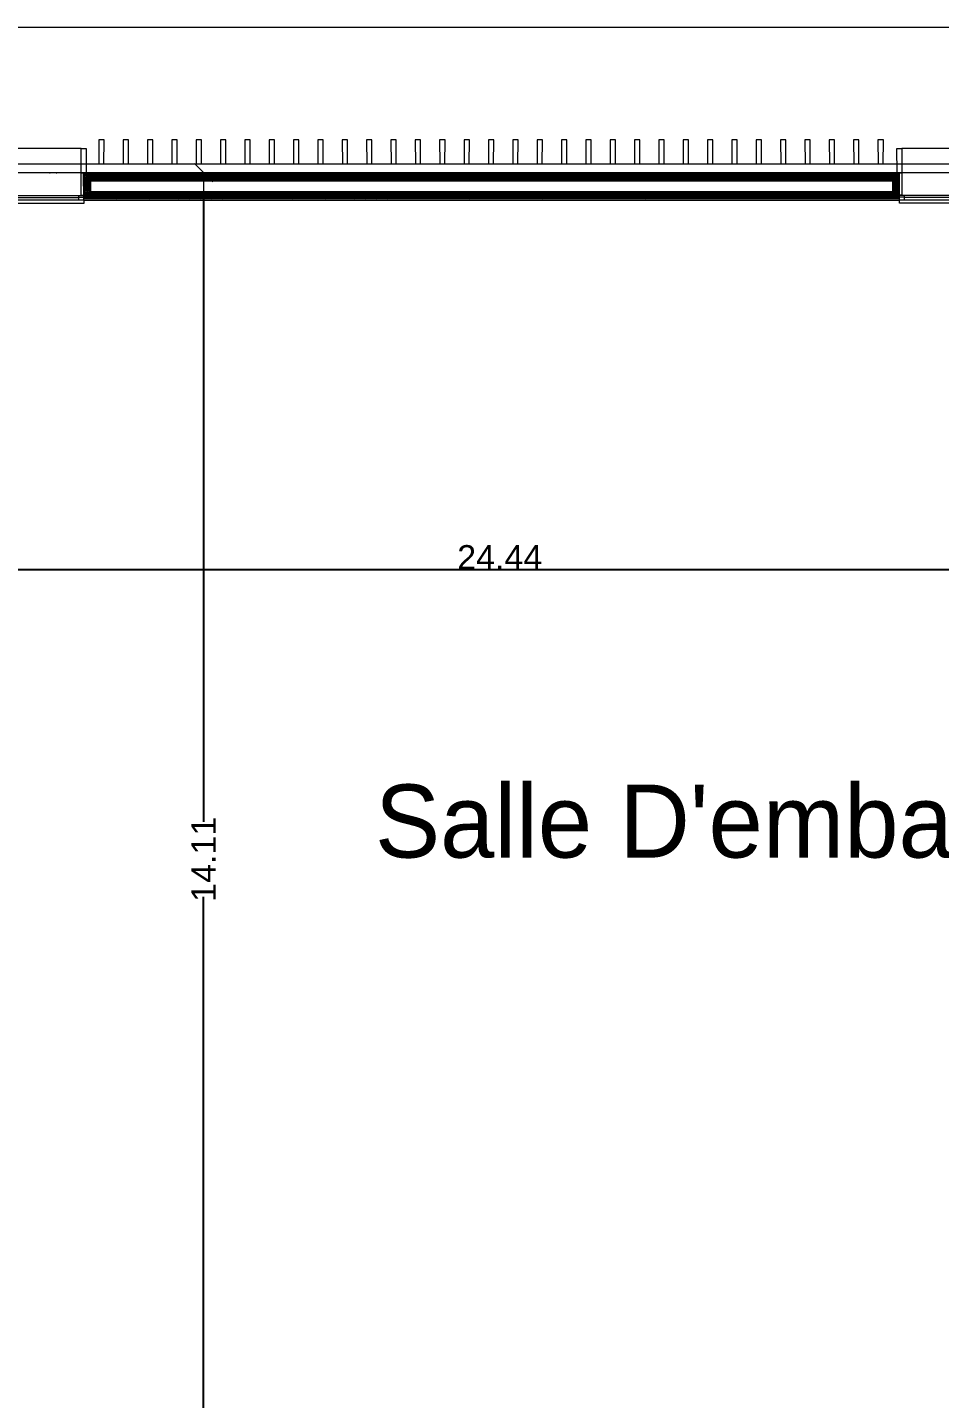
# Model space of a CAD drawing. Header units: millimetres. Extents: x -284281 to 1648660, y -821378 to -151356.
# Drawn here: x -199593 to -190229, y -185983 to -171904 of the extents above; entities that cross this region are included whole.
import ezdxf

# ---------------------------------------------------------------- set-up
doc = ezdxf.new("R2010")
doc.units = ezdxf.units.MM
doc.header["$MEASUREMENT"] = 0
doc.set_wipeout_variables(frame=1)
doc.linetypes.add('Traits', pattern=[282.222223, 141.111112, -141.111112])
doc.linetypes.add('Wipeout_Contour', pattern=[1000, 0, -1000])
doc.layers.get('Defpoints').update_dxf_attribs({"color": 250})
for name, color, linetype in [('Cotations - 1_100', 7, 'Continuous'), ('Fenêtres ARCHICAD', 7, 'Continuous'), ('Hachure', 7, 'Continuous'), ('Nouveau_0', 7, 'Continuous'), ('Sols_ Dalles', 7, 'Continuous'), ('Structure - Murs extérieurs', 7, 'Continuous')]:
    doc.layers.add(name, color=color, linetype=linetype)
doc.styles.add('STYLE_GENERE_1', font='AGENCYR.TTF')
doc.styles.add('STYLE_GENERE_2', font='arial.ttf')
doc.dimstyles.new('STYLE_GENERE__1', dxfattribs={"dimtxt": 250, "dimasz": 190, "dimexe": 0.18, "dimexo": 0.0625, "dimgap": 0, "dimtad": 1, "dimtih": 1, "dimtoh": 1, "dimlfac": 0.001, "dimzin": 0, "dimdsep": 46, "dimtxsty": 'STYLE_GENERE_2', "dimblk": 'ARROWHEAD_6', "dimblk1": 'ARROWHEAD_6', "dimblk2": 'ARROWHEAD_6', "dimcen": 0.09, "dimse1": 1, "dimse2": 1, "dimclrd": 7, "dimclre": 7, "dimclrt": 7, "dimazin": 0, "dimtfac": 1, "dimtdec": 4, "dimtmove": 0, "dimatfit": 3, "dimfxl": 1, "dimtolj": 1, "dimtzin": 0, "dimarcsym": 0})
doc.dimstyles.new('STYLE_GENERE__4', dxfattribs={"dimtxt": 250, "dimasz": 190, "dimexe": 0.18, "dimexo": 0.0625, "dimgap": 0, "dimtad": 0, "dimlfac": 0.001, "dimzin": 0, "dimdsep": 46, "dimtxsty": 'STYLE_GENERE_2', "dimblk": 'ARROWHEAD_6', "dimblk1": 'ARROWHEAD_6', "dimblk2": 'ARROWHEAD_6', "dimcen": 0.09, "dimse1": 1, "dimse2": 1, "dimclrd": 7, "dimclre": 7, "dimclrt": 7, "dimazin": 0, "dimtfac": 1, "dimtdec": 4, "dimtmove": 0, "dimatfit": 3, "dimfxl": 1, "dimtolj": 1, "dimtzin": 0, "dimarcsym": 0})
pattern_1 = [(45, (0, 175), (-55.68466, 55.68466), [0, -52.5, 0, -78.75]), (110, (175, 175), (74.000794, 26.934086), [0, -38.5, 0, -66.5])]
pattern_2 = [(45, (0, 0), (-7.0710678, 7.0710678), [])]

# ---------------------------------------------------------------- blocks, each defined once
blk = doc.blocks.new('Fenêtre 25')
at = {"layer": 'Fenêtres ARCHICAD', "color": 7, "linetype": 'Continuous', "lineweight": 5}
for p, q in [((-800, 0), (-800, 33)), ((-800, 33), (800, 33)), ((800, 33), (800, 0)), ((-800, -30), (800, -30)), ((-800, -280), (-800, -50)), ((-800, -50), (-775, -50)), ((-775, -50), (-775, -280)), ((775, -280), (775, -50)), ((775, -50), (800, -50)), ((800, -50), (800, -280)), ((-825, -530), (-825, -280)), ((-825, -280), (-775, -280)), ((-825, -280), (-800, -280)), ((-825, -280), (-800, -280)), ((-800, -195), (-800, -265)), ((-800, -195), (-800, -265)), ((-800, -195), (-800, -265)), ((-800, -195), (-800, -265)), ((-800, -265), (-800, -280)), ((-800, -265), (-800, -280)), ((-775, -280), (-800, -280)), ((-775, -280), (-775, -530)), ((800, -280), (775, -280)), ((775, -280), (825, -280)), ((775, -530), (775, -280)), ((800, -195), (800, -265)), ((800, -195), (800, -265)), ((800, -195), (800, -265)), ((800, -195), (800, -265)), ((800, -265), (800, -280)), ((800, -265), (800, -280)), ((800, -280), (825, -280)), ((800, -280), (825, -280)), ((825, -280), (825, -530)), ((-775, -530), (-825, -530)), ((-775, -530), (775, -530)), ((825, -530), (775, -530))]:
    blk.add_line(p, q, dxfattribs=at)
at = {"layer": 'Fenêtres ARCHICAD', "color": 7, "linetype": 'Traits', "lineweight": 5}
blk.add_line((-800, 0), (800, 0), dxfattribs=at)
at = {"color": 254, "linetype": 'Wipeout_Contour', "lineweight": 0, "ltscale": 3003.33026}
blk.add_wipeout([(-750, 0), (-750, -50), (750, -50), (750, 0)], dxfattribs=at).dxf.layer = 'Fenêtres ARCHICAD'
at = {"layer": 'Fenêtres ARCHICAD', "color": 7, "linetype": 'Continuous', "lineweight": 5}
for p, q in [((-800, 0), (-750, 0)), ((-800, 0), (-800, -15)), ((-800, 0), (-800, -15)), ((-750, 0), (-750, -50)), ((-750, 0), (750, 0)), ((750, -50), (750, 0)), ((750, 0), (800, 0)), ((800, 0), (800, -15)), ((800, 0), (800, -15)), ((-800, -15), (-800, -50)), ((-800, -15), (-800, -50)), ((-750, -50), (-800, -50)), ((-800, -50), (-800, -85)), ((-800, -50), (-800, -85)), ((-800, -85), (-800, -195)), ((-800, -85), (-800, -195)), ((-800, -85), (-800, -195)), ((-800, -85), (-800, -195)), ((-750, -25), (750, -25)), ((750, -50), (-750, -50)), ((800, -50), (750, -50)), ((800, -15), (800, -50)), ((800, -15), (800, -50)), ((800, -50), (800, -85)), ((800, -50), (800, -85)), ((800, -85), (800, -195)), ((800, -85), (800, -195)), ((800, -85), (800, -195)), ((800, -85), (800, -195))]:
    blk.add_line(p, q, dxfattribs=at)
blk = doc.blocks.new('Mur_15_1', base_point=(219226, -173400))
at = {"color": 254, "linetype": 'Wipeout_Contour', "lineweight": 0, "ltscale": 1156382.080201063}
blk.add_wipeout([(227114, -173399), (227114, -173414), (235489, -173412), (235489, -173397)], dxfattribs=at)
at = {"linetype": 'Continuous', "lineweight": 5, "true_color": 0x5f5f5f}
h = blk.add_hatch(dxfattribs=at)
h.set_pattern_fill('ENDUIT_0001', color=251, style=0, pattern_type=2)
h.set_pattern_definition(pattern_1)
h.paths.add_polyline_path([(227114, -173399), (227114, -173414), (235489, -173412), (235489, -173397)])
at = {"color": 254, "linetype": 'Wipeout_Contour', "lineweight": 0, "ltscale": 1156483.378195073}
blk.add_wipeout([(227114, -173414), (227184, -173484), (235419, -173482), (235489, -173412)], dxfattribs=at)
at = {"linetype": 'Continuous', "lineweight": 5, "true_color": 0x5f5f5f}
h = blk.add_hatch(dxfattribs=at)
h.set_pattern_fill('BRIQUES_TERRE_CUITE__INT_97', color=251, style=0, pattern_type=2)
h.set_pattern_definition(pattern_2)
h.paths.add_polyline_path([(227114, -173414), (227184, -173484), (235419, -173482), (235489, -173412)])
at = {"color": 254, "linetype": 'Wipeout_Contour', "lineweight": 0, "ltscale": 1156698.748438988}
blk.add_wipeout([(227184, -173484), (227184, -173594), (235419, -173592), (235419, -173482)], dxfattribs=at)
at = {"color": 254, "linetype": 'Wipeout_Contour', "lineweight": 0, "ltscale": 1157018.442729266}
blk.add_wipeout([(235489, -173662), (227114, -173664), (227114, -173679), (235489, -173677)], dxfattribs=at)
at = {"linetype": 'Continuous', "lineweight": 5, "true_color": 0x5f5f5f}
h = blk.add_hatch(dxfattribs=at)
h.set_pattern_fill('ENDUIT_0001', color=251, style=0, pattern_type=2)
h.set_pattern_definition(pattern_1)
h.paths.add_polyline_path([(235489, -173662), (227114, -173664), (227114, -173679), (235489, -173677)])
at = {"color": 254, "linetype": 'Wipeout_Contour', "lineweight": 0, "ltscale": 1156916.34884725}
blk.add_wipeout([(235489, -173592), (227114, -173594), (227114, -173664), (235489, -173662)], dxfattribs=at)
at = {"linetype": 'Continuous', "lineweight": 5, "true_color": 0x5f5f5f}
h = blk.add_hatch(dxfattribs=at)
h.set_pattern_fill('BRIQUES_TERRE_CUITE__INT_97', color=251, style=0, pattern_type=2)
h.set_pattern_definition(pattern_2)
h.paths.add_polyline_path([(235489, -173592), (227114, -173594), (227114, -173664), (235489, -173662)])
at = {"color": 7, "linetype": 'Continuous', "lineweight": 5, "flags": 128}
blk.add_lwpolyline([(227114, -173679), (235489, -173677)], dxfattribs=at)
at = {"color": 254, "linetype": 'Wipeout_Contour', "lineweight": 0, "ltscale": 1143373.232463167}
blk.add_wipeout([(227184, -173484), (227114, -173414), (227114, -173594), (227184, -173594)], dxfattribs=at)
at = {"color": 254, "linetype": 'Wipeout_Contour', "lineweight": 0, "ltscale": 1169942.134046742}
blk.add_wipeout([(235419, -173482), (235419, -173592), (235489, -173592), (235489, -173412)], dxfattribs=at)
at = {"linetype": 'Continuous', "lineweight": 5, "true_color": 0x5f5f5f}
h = blk.add_hatch(dxfattribs=at)
h.set_pattern_fill('BRIQUES_TERRE_CUITE__INT_97', color=251, style=0, pattern_type=2)
h.set_pattern_definition(pattern_2)
h.paths.add_polyline_path([(227184, -173484), (227114, -173414), (227114, -173594), (227184, -173594)])
h = blk.add_hatch(dxfattribs=at)
h.set_pattern_fill('BRIQUES_TERRE_CUITE__INT_97', color=251, style=0, pattern_type=2)
h.set_pattern_definition(pattern_2)
h.paths.add_polyline_path([(235419, -173482), (235419, -173592), (235489, -173592), (235489, -173412)])
at = {"color": 7, "linetype": 'Continuous', "lineweight": 5}
for p, q in [((227139, -173399), (227114, -173399)), ((227114, -173414), (227114, -173399)), ((235489, -173412), (227114, -173414)), ((227114, -173484), (227114, -173414)), ((227114, -173484), (227114, -173414)), ((235489, -173397), (235464, -173397)), ((235489, -173412), (235489, -173397)), ((235489, -173482), (235489, -173412)), ((235489, -173482), (235489, -173412)), ((227114, -173594), (227114, -173484)), ((227114, -173594), (227114, -173484)), ((235419, -173482), (227184, -173484)), ((227184, -173484), (227184, -173594)), ((235419, -173482), (235419, -173592)), ((235489, -173592), (235489, -173482)), ((235489, -173592), (235489, -173482)), ((227114, -173629), (227114, -173594)), ((227114, -173664), (227114, -173629)), ((227114, -173664), (235489, -173662)), ((227114, -173679), (227114, -173664)), ((235419, -173592), (227184, -173594)), ((235489, -173627), (235489, -173592)), ((235489, -173662), (235489, -173627)), ((235489, -173677), (235489, -173662))]:
    blk.add_line(p, q, dxfattribs=at)
at = {"color": 7, "linetype": 'Continuous', "lineweight": 5, "flags": 128}
blk.add_lwpolyline([(235489, -173397), (227114, -173399)], dxfattribs=at)
at = {"layer": 'Fenêtres ARCHICAD', "color": 7, "linetype": 'Continuous', "lineweight": 5, "zscale": 1000, "rotation": 180.0105654490005}
for p in [(226314, -173679), (236289, -173677)]:
    blk.add_blockref('Fenêtre 25', p, dxfattribs=at)
blk = doc.blocks.new('Mur_172_1', base_point=(226766, -173399))
at = {"layer": 'Structure - Murs extérieurs', "color": 7, "linetype": 'Continuous', "lineweight": 5}
for p in [(226766, -173397), (226836, -173397)]:
    blk.add_point(p, dxfattribs=at)
blk = doc.blocks.new('Tôle profilée 25')
at = {"color": 7, "linetype": 'Continuous', "lineweight": 5}
for p, q in [((0, 8347.3), (0, 8176.5)), ((-250, 8177.5), (-250, 8150)), ((0, 8176.5), (-250, 8177.5)), ((-250, 8150), (-250, 8122.5)), ((-250, 8122.5), (0, 8123.5)), ((0, 8123.5), (0, 7926.5)), ((-250, 7927.5), (-250, 7900)), ((0, 7926.5), (-250, 7927.5)), ((-250, 7900), (-250, 7872.5)), ((-250, 7872.5), (0, 7873.5)), ((0, 7873.5), (0, 7676.5)), ((-250, 7677.5), (-250, 7650)), ((0, 7676.5), (-250, 7677.5)), ((-250, 7650), (-250, 7622.5)), ((-250, 7622.5), (0, 7623.5)), ((0, 7623.5), (0, 7426.5)), ((-250, 7427.5), (-250, 7400)), ((0, 7426.5), (-250, 7427.5)), ((-250, 7400), (-250, 7372.5)), ((-250, 7372.5), (0, 7373.5)), ((0, 7373.5), (0, 7176.5)), ((-250, 7177.5), (-250, 7150)), ((0, 7176.5), (-250, 7177.5)), ((-250, 7150), (-250, 7122.5)), ((-250, 7122.5), (0, 7123.5)), ((0, 7123.5), (0, 6926.5)), ((-250, 6927.5), (-250, 6900)), ((0, 6926.5), (-250, 6927.5)), ((-250, 6900), (-250, 6872.5)), ((-250, 6872.5), (0, 6873.5)), ((0, 6873.5), (0, 6676.5)), ((-250, 6677.5), (-250, 6650)), ((0, 6676.5), (-250, 6677.5)), ((-250, 6650), (-250, 6622.5)), ((-250, 6622.5), (0, 6623.5)), ((0, 6623.5), (0, 6426.5)), ((-250, 6427.5), (-250, 6400)), ((0, 6426.5), (-250, 6427.5)), ((-250, 6400), (-250, 6372.5)), ((-250, 6372.5), (0, 6373.5)), ((0, 6373.5), (0, 6176.5)), ((-250, 6177.5), (-250, 6150)), ((0, 6176.5), (-250, 6177.5)), ((-250, 6150), (-250, 6122.5)), ((-250, 6122.5), (0, 6123.5)), ((0, 6123.5), (0, 5926.5)), ((-250, 5927.5), (-250, 5900)), ((0, 5926.5), (-250, 5927.5)), ((-250, 5900), (-250, 5872.5)), ((-250, 5872.5), (0, 5873.5)), ((0, 5873.5), (0, 5676.5)), ((-250, 5677.5), (-250, 5650)), ((0, 5676.5), (-250, 5677.5)), ((-250, 5650), (-250, 5622.5)), ((-250, 5622.5), (0, 5623.5)), ((0, 5623.5), (0, 5426.5)), ((-250, 5427.5), (-250, 5400)), ((0, 5426.5), (-250, 5427.5)), ((-250, 5400), (-250, 5372.5)), ((-250, 5372.5), (0, 5373.5)), ((0, 5373.5), (0, 5176.5)), ((-250, 5177.5), (-250, 5150)), ((0, 5176.5), (-250, 5177.5)), ((-250, 5150), (-250, 5122.5)), ((-250, 5122.5), (0, 5123.5)), ((0, 5123.5), (0, 4926.5)), ((-250, 4927.5), (-250, 4900)), ((0, 4926.5), (-250, 4927.5)), ((-250, 4900), (-250, 4872.5)), ((-250, 4872.5), (0, 4873.5)), ((0, 4873.5), (0, 4676.5)), ((-250, 4677.5), (-250, 4650)), ((0, 4676.5), (-250, 4677.5)), ((-250, 4650), (-250, 4622.5)), ((-250, 4622.5), (0, 4623.5)), ((0, 4623.5), (0, 4426.5)), ((-250, 4427.5), (-250, 4400)), ((0, 4426.5), (-250, 4427.5)), ((-250, 4400), (-250, 4372.5)), ((-250, 4372.5), (0, 4373.5)), ((0, 4373.5), (0, 4176.5)), ((-250, 4177.5), (-250, 4150)), ((0, 4176.5), (-250, 4177.5)), ((-250, 4150), (-250, 4122.5)), ((-250, 4122.5), (0, 4123.5)), ((0, 4123.5), (0, 3926.5)), ((-250, 3927.5), (-250, 3900)), ((0, 3926.5), (-250, 3927.5)), ((-250, 3900), (-250, 3872.5)), ((-250, 3872.5), (0, 3873.5)), ((0, 3873.5), (0, 3676.5)), ((-250, 3677.5), (-250, 3650)), ((0, 3676.5), (-250, 3677.5)), ((-250, 3650), (-250, 3622.5)), ((-250, 3622.5), (0, 3623.5)), ((0, 3623.5), (0, 3426.5)), ((-250, 3427.5), (-250, 3400)), ((0, 3426.5), (-250, 3427.5)), ((-250, 3400), (-250, 3372.5)), ((-250, 3372.5), (0, 3373.5)), ((0, 3373.5), (0, 3176.5)), ((-250, 3177.5), (-250, 3150)), ((0, 3176.5), (-250, 3177.5)), ((-250, 3150), (-250, 3122.5)), ((-250, 3122.5), (0, 3123.5)), ((0, 3123.5), (0, 2926.5)), ((-250, 2927.5), (-250, 2900)), ((0, 2926.5), (-250, 2927.5)), ((-250, 2900), (-250, 2872.5)), ((-250, 2872.5), (0, 2873.5)), ((0, 2873.5), (0, 2676.5)), ((-250, 2677.5), (-250, 2650)), ((0, 2676.5), (-250, 2677.5)), ((-250, 2650), (-250, 2622.5)), ((-250, 2622.5), (0, 2623.5)), ((0, 2623.5), (0, 2426.5)), ((-250, 2427.5), (-250, 2400)), ((0, 2426.5), (-250, 2427.5)), ((-250, 2400), (-250, 2372.5)), ((-250, 2372.5), (0, 2373.5)), ((0, 2373.5), (0, 2176.5)), ((-250, 2177.5), (-250, 2150)), ((0, 2176.5), (-250, 2177.5)), ((-250, 2150), (-250, 2122.5)), ((-250, 2122.5), (0, 2123.5)), ((0, 2123.5), (0, 1926.5)), ((-250, 1927.5), (-250, 1900)), ((0, 1926.5), (-250, 1927.5)), ((-250, 1900), (-250, 1872.5)), ((-250, 1872.5), (0, 1873.5)), ((0, 1873.5), (0, 1676.5)), ((-250, 1677.5), (-250, 1650)), ((0, 1676.5), (-250, 1677.5)), ((-250, 1650), (-250, 1622.5)), ((-250, 1622.5), (0, 1623.5)), ((0, 1623.5), (0, 1426.5)), ((-250, 1427.5), (-250, 1400)), ((0, 1426.5), (-250, 1427.5)), ((-250, 1400), (-250, 1372.5)), ((-250, 1372.5), (0, 1373.5)), ((0, 1373.5), (0, 1176.5)), ((-250, 1177.5), (-250, 1150)), ((0, 1176.5), (-250, 1177.5)), ((-250, 1150), (-250, 1122.5)), ((-250, 1122.5), (0, 1123.5)), ((0, 1123.5), (0, 926.5)), ((-250, 927.5), (-250, 900)), ((0, 926.5), (-250, 927.5)), ((-250, 900), (-250, 872.5)), ((-250, 872.5), (0, 873.5)), ((0, 873.5), (0, 676.5)), ((-250, 677.5), (-250, 650)), ((0, 676.5), (-250, 677.5)), ((-250, 650), (-250, 622.5)), ((-250, 622.5), (0, 623.5)), ((0, 623.5), (0, 426.5)), ((-250, 427.5), (-250, 400)), ((0, 426.5), (-250, 427.5)), ((-250, 400), (-250, 372.5)), ((-250, 372.5), (0, 373.5)), ((0, 373.5), (0, 176.5)), ((-250, 177.5), (-250, 150)), ((0, 176.5), (-250, 177.5)), ((-250, 150), (-250, 122.5)), ((-250, 122.5), (0, 123.5)), ((0, 123.5), (0, 0))]:
    blk.add_line(p, q, dxfattribs=at)
blk = doc.blocks.new('ARROWHEAD_6')
at = {"color": 0, "linetype": 'Continuous', "lineweight": 0}
for p, q in [((0, 0), (-1, 0)), ((-0.5, -0.5), (0.5, 0.5))]:
    blk.add_line(p, q, dxfattribs=at)
blk = doc.blocks.new('*D1214')
at = {"layer": 'Cotations - 1_100', "color": 7, "linetype": 'Continuous', "lineweight": -2, "transparency": 16777216}
blk.add_line((-206434, -177471), (-182373, -177471), dxfattribs=at)
at = {"layer": 'Defpoints', "color": 0, "linetype": 'Continuous', "transparency": 16777216}
for p in [(-182183, -177471), (-206624, -213398), (-182183, -213396)]:
    blk.add_point(p, dxfattribs=at)
at = {"layer": 'Cotations - 1_100', "color": 7, "linetype": 'Continuous', "lineweight": -2, "transparency": 16777216, "xscale": 190, "yscale": 190, "zscale": 190, "rotation": 180}
blk.add_blockref('ARROWHEAD_6', (-206624, -177471), dxfattribs=at)
at = {"layer": 'Cotations - 1_100', "color": 7, "linetype": 'Continuous', "lineweight": -2, "transparency": 16777216, "xscale": 190, "yscale": 190, "zscale": 190}
blk.add_blockref('ARROWHEAD_6', (-182183, -177471), dxfattribs=at)
at = {"layer": 'Cotations - 1_100', "color": 7, "linetype": 'Continuous', "lineweight": 5, "transparency": 16777216, "insert": (-194744, -177345), "char_height": 250, "attachment_point": 5, "style": 'STYLE_GENERE_2'}
blk.add_mtext('\\A1;24.44', dxfattribs=at)
blk = doc.blocks.new('*D1206')
at = {"layer": 'Cotations - 1_100', "color": 7, "linetype": 'Continuous', "lineweight": -2, "transparency": 16777216}
for p, q in [((-187528, -173866), (-187528, -180188)), ((-187528, -187316), (-187528, -181008))]:
    blk.add_line(p, q, dxfattribs=at)
at = {"layer": 'Defpoints', "color": 0, "linetype": 'Continuous', "transparency": 16777216}
for p in [(-187528, -173676), (-182183, -173676), (-194404, -187506)]:
    blk.add_point(p, dxfattribs=at)
at = {"layer": 'Cotations - 1_100', "color": 7, "linetype": 'Continuous', "lineweight": -2, "transparency": 16777216, "xscale": 190, "yscale": 190, "zscale": 190}
for p, rotation in [((-187528, -173676), 90), ((-187528, -187506), 270)]:
    blk.add_blockref('ARROWHEAD_6', p, dxfattribs=dict(at, rotation=rotation))
at = {"layer": 'Cotations - 1_100', "color": 7, "linetype": 'Continuous', "lineweight": 5, "transparency": 16777216, "insert": (-187528, -180598), "char_height": 250, "attachment_point": 5, "rotation": 90, "style": 'STYLE_GENERE_2'}
blk.add_mtext('\\A1;13.83', dxfattribs=at)
blk = doc.blocks.new('*D1259')
at = {"layer": 'Cotations - 1_100', "color": 7, "linetype": 'Continuous', "lineweight": -2, "transparency": 16777216}
for p, q in [((-197784, -173586), (-197784, -180060)), ((-197784, -187316), (-197784, -180831))]:
    blk.add_line(p, q, dxfattribs=at)
at = {"layer": 'Defpoints', "color": 0, "linetype": 'Continuous', "transparency": 16777216}
for p in [(-197784, -173396), (-181903, -173396), (-194404, -187506)]:
    blk.add_point(p, dxfattribs=at)
at = {"layer": 'Cotations - 1_100', "color": 7, "linetype": 'Continuous', "lineweight": -2, "transparency": 16777216, "xscale": 190, "yscale": 190, "zscale": 190}
for p, rotation in [((-197784, -173396), 90), ((-197784, -187506), 270)]:
    blk.add_blockref('ARROWHEAD_6', p, dxfattribs=dict(at, rotation=rotation))
at = {"layer": 'Cotations - 1_100', "color": 7, "linetype": 'Continuous', "lineweight": 5, "transparency": 16777216, "insert": (-197784, -180445), "char_height": 250, "attachment_point": 5, "rotation": 90, "style": 'STYLE_GENERE_2'}
blk.add_mtext('\\A1;14.11', dxfattribs=at)

msp = doc.modelspace()

# ---------------------------------------------------------------- linework, layer by layer
at = {"layer": 'Sols_ Dalles', "color": 250, "linetype": 'Continuous', "lineweight": 5, "true_color": 0x1f1f1f}
for points in [[(-181095.89228, -253324.45234), (-181095.89228, -171904.45116), (-265218.49249, -171904.45116), (-265218.49249, -229924.45116), (-265218.49249, -260719.45234)], [(-263861.24443, -259319.45234), (-263861.24443, -231324.45116), (-263861.24443, -173304.45116), (-182495.89228, -173304.45116), (-182495.89228, -253324.45234)]]:
    msp.add_lwpolyline(points, dxfattribs=at)

# ---------------------------------------------------------------- texts
at = {"layer": 'Hachure', "color": 250, "linetype": 'Continuous', "lineweight": 5, "true_color": 0x1f1f1f, "insert": (-191999.23125, -180166.21568), "char_height": 750, "attachment_point": 5, "style": 'STYLE_GENERE_1'}
msp.add_mtext("\\A1;{\\pqc;\\fAgency FB|b0|i0|c0|p34;Salle D'emballage}", dxfattribs=at)

# ---------------------------------------------------------------- dimensions: what is measured, and where the dimension line sits
at = {"layer": 'Cotations - 1_100', "color": 7, "linetype": 'Continuous', "lineweight": 5}
dim = msp.add_linear_dim(base=(-182183.29814, -177470.56191), p1=(-206623.78973, -213397.84995), p2=(-182183.29814, -213395.59652), dimstyle='STYLE_GENERE__1', dxfattribs=at)
dim.commit()
dim.dimension.update_dxf_attribs({"geometry": '*D1214', "text_midpoint": (-194743.54397, -177470.56191), "dimtype": 160})

# ---------------------------------------------------------------- next in the draw order: block references
at = {"color": 7, "lineweight": 5}
msp.add_blockref('Mur_15_1', (-206903.78973, -173400.18025), dxfattribs=at)

# ---------------------------------------------------------------- next in the draw order: linework, layer by layer
at = {"layer": 'Nouveau_0', "color": 7, "linetype": 'Continuous', "lineweight": 5}
msp.add_lwpolyline([(-181903.29814, -173395.57011), (-181903.29814, -253395.57011), (-206903.29814, -253395.57011), (-206903.29814, -173395.57011)], close=True, dxfattribs=at)

# ---------------------------------------------------------------- next in the draw order: block references
at = {"color": 7, "linetype": 'Continuous', "lineweight": 5, "zscale": 1000, "rotation": 270}
msp.add_blockref('Tôle profilée 25', (-198983.63182, -173309.77727), dxfattribs=at)
at = {"layer": 'Structure - Murs extérieurs', "color": 211, "lineweight": 5, "true_color": 0xfe55ff}
msp.add_blockref('Mur_172_1', (-199363.29814, -173398.78976), dxfattribs=at)

# ---------------------------------------------------------------- next in the draw order: dimensions: what is measured, and where the dimension line sits
at = {"layer": 'Cotations - 1_100', "color": 7, "linetype": 'Continuous', "lineweight": 5}
for base, p2, picture, middle in [((-197783.89128, -173395.57011), (-181903.29814, -173395.57011), '*D1259', (-197783.89128, -180445.42696)), ((-187528.44255, -173675.62175), (-182183.29814, -173675.62175), '*D1206', (-187528.44255, -180598.02405))]:
    dim = msp.add_linear_dim(base=base, p1=(-194403.54393, -187505.57129), p2=p2, angle=90, dimstyle='STYLE_GENERE__4', dxfattribs=at)
    dim.commit()
    dim.dimension.update_dxf_attribs({"geometry": picture, "text_midpoint": middle, "dimtype": 160, "text_rotation": 90})

doc.saveas('drawing.dxf')
